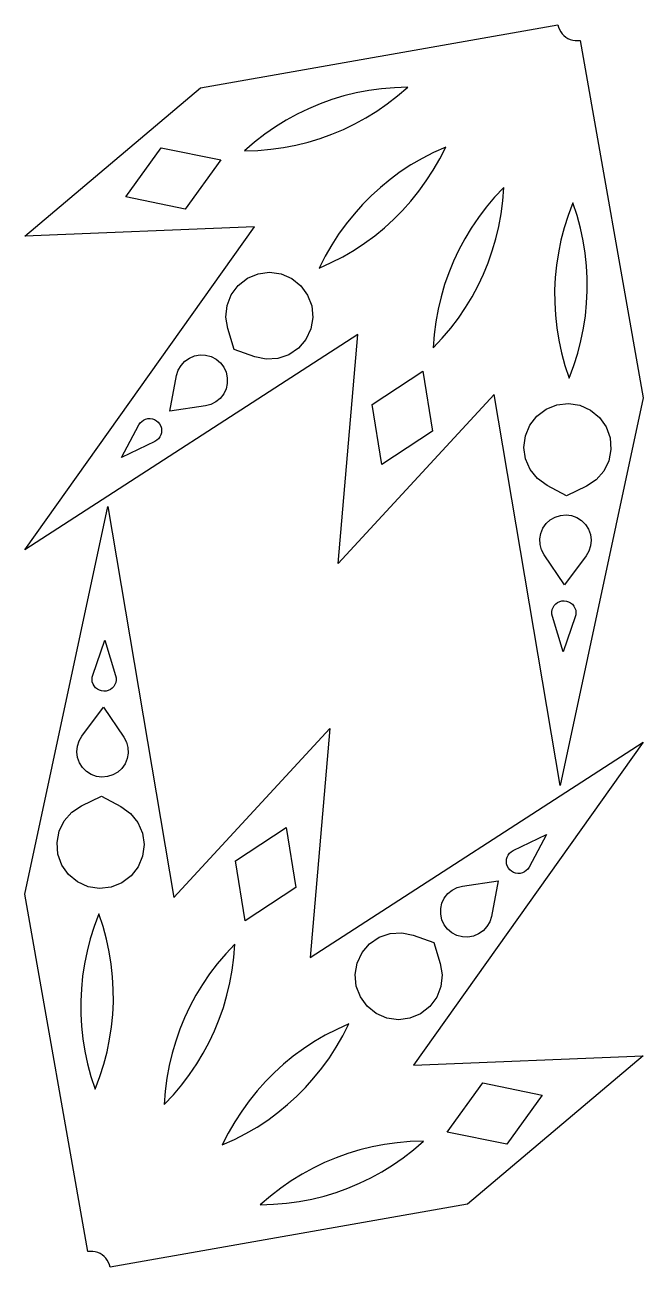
# Model space of a CAD drawing. Header units: metres. Extents: x 10 to 1208, y -2416 to -10.
import ezdxf

# ---------------------------------------------------------------- set-up
doc = ezdxf.new("R2010")
doc.units = ezdxf.units.M

msp = doc.modelspace()

# ---------------------------------------------------------------- linework, layer by layer
at = {"layer": 'CONTOUR'}
for points in [[(1207.6, -732.33), (1046.81, -1483.22), (918.93, -726.03), (617.15, -1053.44), (654.65, -609.75), (10, -1027.01), (454.99, -401.18), (10.09, -419.29), (350.34, -132.07), (1042.66, -10), (1043.81, -14.7), (1045.57, -19.21), (1047.89, -23.46), (1050.76, -27.36), (1054.1, -30.85), (1057.88, -33.88), (1062.01, -36.39), (1066.44, -38.34), (1071.09, -39.7), (1075.87, -40.43), (1080.71, -40.54), (1085.52, -40.01)], [(10, -1694.03), (170.79, -943.14), (298.66, -1700.33), (600.45, -1372.93), (562.95, -1816.62), (1207.6, -1399.35), (762.61, -2025.19), (1207.51, -2007.07), (867.26, -2294.29), (174.94, -2416.36), (173.79, -2411.66), (172.03, -2407.15), (169.71, -2402.91), (166.84, -2399.01), (163.5, -2395.51), (159.72, -2392.48), (155.58, -2389.97), (151.15, -2388.02), (146.51, -2386.67), (141.72, -2385.93), (136.89, -2385.82), (132.07, -2386.35)]]:
    msp.add_lwpolyline(points, close=True, dxfattribs=at)
at = {"layer": 'HOLES'}
for points in [[(751.5, -130.97), (725.8, -131.74), (700.64, -133.87), (675.97, -137.28), (651.78, -141.92), (628.07, -147.78), (604.81, -154.81), (582, -163.01), (559.65, -172.37), (537.75, -182.9), (516.31, -194.61), (495.34, -207.52), (474.85, -221.67), (454.86, -237.11), (435.39, -253.9), (461.09, -253.13), (486.25, -251), (510.92, -247.6), (535.11, -242.95), (558.82, -237.09), (582.08, -230.06), (604.89, -221.86), (627.24, -212.5), (649.14, -201.97), (670.58, -190.26), (691.55, -177.35), (712.04, -163.2), (732.03, -147.76)], [(389.41, -271.78), (320.64, -367.15), (205.5, -343.3), (274.27, -247.93)], [(825.19, -246.64), (801.75, -257.19), (779.31, -268.78), (757.82, -281.37), (737.25, -294.92), (717.58, -309.4), (698.79, -324.8), (680.86, -341.11), (663.79, -358.31), (647.58, -376.41), (632.25, -395.44), (617.82, -415.39), (604.3, -436.31), (591.74, -458.22), (580.19, -481.18), (603.63, -470.63), (626.07, -459.04), (647.55, -446.45), (668.12, -432.9), (687.79, -418.42), (706.59, -403.02), (724.52, -386.72), (741.59, -369.51), (757.79, -351.41), (773.12, -332.39), (787.55, -312.43), (801.07, -291.51), (813.63, -269.6)], [(937.53, -325.31), (919.91, -344.02), (903.62, -363.32), (888.58, -383.17), (874.77, -403.56), (862.14, -424.47), (850.66, -445.89), (840.34, -467.81), (831.15, -490.24), (823.11, -513.17), (816.23, -536.61), (810.53, -560.57), (806.04, -585.06), (802.83, -610.11), (800.93, -635.75), (818.56, -617.04), (834.85, -597.74), (849.88, -577.89), (863.7, -557.5), (876.33, -536.59), (887.8, -515.17), (898.13, -493.24), (907.32, -470.82), (915.36, -447.89), (922.24, -424.45), (927.94, -400.49), (932.42, -375.99), (935.64, -350.94)], [(1071.43, -354.99), (1062.31, -379.02), (1054.64, -403.09), (1048.35, -427.18), (1043.39, -451.31), (1039.72, -475.46), (1037.32, -499.64), (1036.17, -523.85), (1036.26, -548.08), (1037.61, -572.34), (1040.22, -596.63), (1044.12, -620.95), (1049.36, -645.29), (1055.97, -669.67), (1064.03, -694.08), (1073.15, -670.04), (1080.82, -645.98), (1087.11, -621.89), (1092.07, -597.76), (1095.74, -573.61), (1098.14, -549.43), (1099.29, -525.22), (1099.2, -500.99), (1097.85, -476.73), (1095.24, -452.44), (1091.34, -428.12), (1086.11, -403.78), (1079.49, -379.4)], [(415.37, -638.96), (402.96, -598.11), (399.35, -575.93), (401.73, -553.59), (409.92, -532.66), (423.36, -514.65), (441.07, -500.82), (461.8, -492.16), (484.09, -489.28), (506.34, -492.4), (526.99, -501.28), (544.55, -515.29), (557.79, -533.45), (565.76, -554.46), (567.9, -576.83), (564.05, -598.97), (554.5, -619.31), (539.91, -636.4), (521.33, -649.03), (500.06, -656.31), (477.64, -657.71), (455.64, -653.14)], [(290.64, -758.36), (303.88, -689.54), (307.09, -679.16), (312.47, -669.73), (319.76, -661.69), (328.63, -655.43), (338.65, -651.24), (349.34, -649.32), (360.19, -649.77), (370.68, -652.56), (380.32, -657.57), (388.64, -664.55), (395.25, -673.16), (399.83, -683.01), (402.16, -693.61), (402.14, -704.47), (399.76, -715.07), (395.13, -724.89), (388.49, -733.48), (380.14, -740.42), (370.48, -745.38), (359.97, -748.13)], [(781.07, -680.91), (799.87, -796.97), (701.59, -861.53), (682.79, -745.46)], [(1059.05, -922.19), (1021.4, -902.08), (1003.16, -888.95), (989.04, -871.46), (980.04, -850.87), (976.8, -828.64), (979.55, -806.34), (988.09, -785.55), (1001.81, -767.76), (1019.75, -754.22), (1040.62, -745.91), (1062.96, -743.4), (1085.16, -746.88), (1105.65, -756.1), (1122.98, -770.4), (1135.92, -788.78), (1143.54, -809.91), (1145.31, -832.31), (1141.1, -854.39), (1131.21, -874.57), (1116.34, -891.42), (1097.56, -903.74)], [(197.09, -847.91), (230.8, -784.84), (233.24, -781.16), (236.32, -778), (239.94, -775.48), (243.97, -773.69), (248.27, -772.68), (252.68, -772.49), (257.04, -773.14), (261.21, -774.59), (265.03, -776.8), (268.37, -779.68), (271.1, -783.14), (273.14, -787.06), (274.41, -791.28), (274.87, -795.67), (274.49, -800.07), (273.29, -804.32), (271.32, -808.26), (268.64, -811.77), (265.36, -814.72), (261.58, -816.99)], [(1055.29, -1094.82), (1015.99, -1036.78), (1010.92, -1027.18), (1008.05, -1016.71), (1007.53, -1005.86), (1009.37, -995.16), (1013.49, -985.12), (1019.69, -976.2), (1027.68, -968.85), (1037.08, -963.41), (1047.43, -960.13), (1058.25, -959.18), (1069.01, -960.6), (1079.21, -964.32), (1088.36, -970.17), (1096.02, -977.87), (1101.83, -987.04), (1105.51, -997.26), (1106.88, -1008.03), (1105.89, -1018.84), (1102.57, -1029.18), (1097.08, -1038.55)], [(1052.46, -1224.28), (1031.7, -1155.85), (1030.82, -1151.53), (1030.77, -1147.11), (1031.55, -1142.77), (1033.12, -1138.65), (1035.45, -1134.9), (1038.44, -1131.65), (1041.98, -1129.02), (1045.95, -1127.1), (1050.21, -1125.96), (1054.62, -1125.64), (1059, -1126.15), (1063.21, -1127.48), (1067.09, -1129.57), (1070.52, -1132.35), (1073.36, -1135.73), (1075.52, -1139.58), (1076.92, -1143.76), (1077.5, -1148.13), (1077.26, -1152.54), (1076.19, -1156.82)], [(165.14, -1202.08), (185.9, -1270.51), (186.78, -1274.84), (186.83, -1279.25), (186.05, -1283.59), (184.47, -1287.71), (182.15, -1291.46), (179.16, -1294.71), (175.62, -1297.34), (171.65, -1299.26), (167.38, -1300.4), (162.98, -1300.72), (158.6, -1300.21), (154.39, -1298.89), (150.51, -1296.8), (147.08, -1294.01), (144.24, -1290.64), (142.08, -1286.79), (140.68, -1282.6), (140.1, -1278.23), (140.34, -1273.82), (141.4, -1269.54)], [(162.31, -1331.55), (201.61, -1389.58), (206.68, -1399.18), (209.55, -1409.66), (210.07, -1420.5), (208.23, -1431.2), (204.11, -1441.25), (197.91, -1450.16), (189.92, -1457.51), (180.52, -1462.96), (170.17, -1466.23), (159.35, -1467.18), (148.59, -1465.76), (138.39, -1462.04), (129.24, -1456.19), (121.58, -1448.5), (115.77, -1439.32), (112.09, -1429.1), (110.71, -1418.33), (111.71, -1407.52), (115.03, -1397.18), (120.52, -1387.81)], [(158.54, -1504.17), (196.2, -1524.29), (214.44, -1537.42), (228.56, -1554.9), (237.56, -1575.49), (240.8, -1597.73), (238.05, -1620.03), (229.51, -1640.81), (215.79, -1658.61), (197.85, -1672.14), (176.97, -1680.46), (154.64, -1682.96), (132.44, -1679.49), (111.95, -1670.27), (94.62, -1655.96), (81.68, -1637.59), (74.06, -1616.45), (72.29, -1594.05), (76.5, -1571.98), (86.39, -1551.8), (101.25, -1534.95), (120.04, -1522.62)], [(436.53, -1745.46), (417.73, -1629.39), (516.01, -1564.84), (534.81, -1680.91)], [(1020.51, -1578.45), (986.8, -1641.52), (984.36, -1645.2), (981.28, -1648.36), (977.66, -1650.88), (973.63, -1652.68), (969.33, -1653.69), (964.92, -1653.87), (960.56, -1653.23), (956.39, -1651.77), (952.57, -1649.57), (949.23, -1646.68), (946.5, -1643.22), (944.46, -1639.31), (943.19, -1635.08), (942.73, -1630.69), (943.11, -1626.29), (944.31, -1622.05), (946.28, -1618.1), (948.95, -1614.59), (952.24, -1611.65), (956.02, -1609.37)], [(926.96, -1668), (913.72, -1736.83), (910.51, -1747.2), (905.13, -1756.63), (897.83, -1764.67), (888.96, -1770.94), (878.95, -1775.13), (868.26, -1777.04), (857.41, -1776.59), (846.92, -1773.8), (837.28, -1768.79), (828.96, -1761.82), (822.35, -1753.2), (817.77, -1743.36), (815.44, -1732.75), (815.46, -1721.89), (817.84, -1711.3), (822.46, -1701.47), (829.11, -1692.88), (837.46, -1685.94), (847.12, -1680.98), (857.62, -1678.23)], [(146.17, -2071.37), (155.29, -2047.34), (162.96, -2023.27), (169.25, -1999.18), (174.21, -1975.06), (177.88, -1950.9), (180.28, -1926.73), (181.43, -1902.52), (181.34, -1878.28), (179.99, -1854.02), (177.38, -1829.73), (173.48, -1805.42), (168.24, -1781.07), (161.63, -1756.69), (153.57, -1732.29), (144.45, -1756.32), (136.78, -1780.38), (130.49, -1804.48), (125.53, -1828.6), (121.86, -1852.75), (119.46, -1876.93), (118.3, -1901.14), (118.4, -1925.37), (119.74, -1949.64), (122.36, -1973.93), (126.26, -1998.24), (131.49, -2022.59), (138.11, -2046.96)], [(802.23, -1787.4), (814.64, -1828.25), (818.25, -1850.43), (815.87, -1872.78), (807.67, -1893.7), (794.24, -1911.72), (776.53, -1925.55), (755.79, -1934.2), (733.51, -1937.08), (711.25, -1933.97), (690.61, -1925.09), (673.05, -1911.07), (659.81, -1892.91), (651.84, -1871.9), (649.7, -1849.53), (653.54, -1827.39), (663.1, -1807.05), (677.69, -1789.96), (696.27, -1777.33), (717.53, -1770.06), (739.96, -1768.65), (761.96, -1773.23)], [(280.07, -2101.06), (297.69, -2082.34), (313.98, -2063.05), (329.01, -2043.19), (342.83, -2022.8), (355.46, -2001.89), (366.93, -1980.47), (377.26, -1958.55), (386.45, -1936.12), (394.49, -1913.2), (401.37, -1889.76), (407.07, -1865.8), (411.55, -1841.3), (414.77, -1816.25), (416.66, -1790.61), (399.04, -1809.33), (382.75, -1828.62), (367.71, -1848.48), (353.9, -1868.87), (341.27, -1889.78), (329.79, -1911.2), (319.47, -1933.12), (310.28, -1955.55), (302.24, -1978.48), (295.36, -2001.91), (289.66, -2025.87), (285.18, -2050.37), (281.96, -2075.42)], [(392.41, -2179.72), (415.85, -2169.18), (438.29, -2157.58), (459.78, -2144.99), (480.34, -2131.44), (500.02, -2116.96), (518.81, -2101.56), (536.74, -2085.26), (553.81, -2068.06), (570.02, -2049.95), (585.34, -2030.93), (599.78, -2010.97), (613.29, -1990.06), (625.85, -1968.14), (637.41, -1945.18), (613.97, -1955.73), (591.53, -1967.32), (570.04, -1979.91), (549.48, -1993.46), (529.81, -2007.95), (511.01, -2023.34), (493.08, -2039.65), (476.01, -2056.85), (459.81, -2074.96), (444.48, -2093.98), (430.04, -2113.93), (416.53, -2134.85), (403.97, -2156.76)], [(828.19, -2154.58), (896.96, -2059.22), (1012.1, -2083.06), (943.32, -2178.43)], [(466.1, -2295.39), (491.79, -2294.62), (516.96, -2292.5), (541.63, -2289.09), (565.82, -2284.44), (589.53, -2278.59), (612.79, -2271.55), (635.6, -2263.35), (657.95, -2253.99), (679.85, -2243.46), (701.29, -2231.76), (722.26, -2218.84), (742.75, -2204.69), (762.74, -2189.25), (782.21, -2172.46), (756.51, -2173.24), (731.34, -2175.36), (706.68, -2178.77), (682.49, -2183.42), (658.77, -2189.27), (635.52, -2196.3), (612.71, -2204.5), (590.36, -2213.87), (568.46, -2224.39), (547.02, -2236.1), (526.05, -2249.01), (505.55, -2263.16), (485.57, -2278.6)]]:
    msp.add_lwpolyline(points, close=True, dxfattribs=at)

doc.saveas('drawing.dxf')
